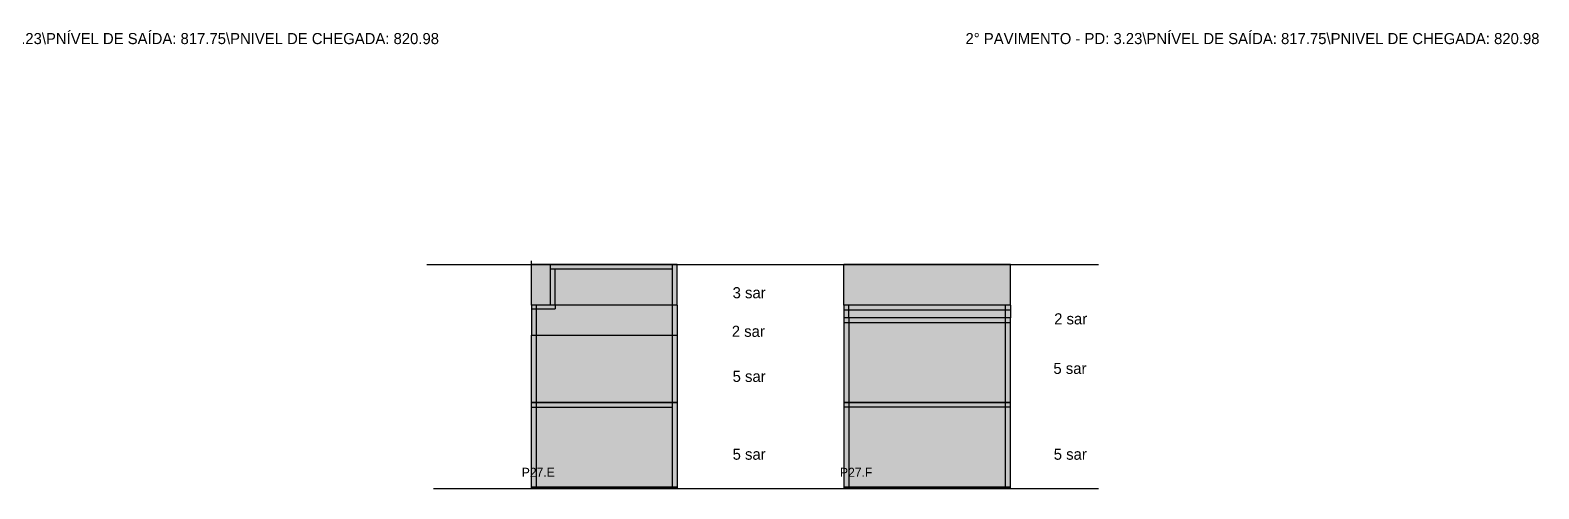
# Model space of a CAD drawing. Header units: metres. Extents: x 3966 to 8606, y 3940 to 4612.
# Drawn here: x 6433 to 8606, y 3940 to 4602 of the extents above; entities that cross this region are included whole.
import ezdxf

# ---------------------------------------------------------------- set-up
doc = ezdxf.new("R2010")
doc.units = ezdxf.units.M
for name, color, linetype in [('COTA', 7, 'Continuous'), ('Hachura', 7, 'Continuous'), ('NOMENCLATURA', 7, 'Continuous'), ('Nível', 7, 'Continuous'), ('Painéis', 7, 'Continuous'), ('SARR_2.2x7', 7, 'Continuous'), ('Texto Seção', 7, 'Continuous')]:
    doc.layers.add(name, color=color, linetype=linetype)

msp = doc.modelspace()

# ---------------------------------------------------------------- hatches: boundary and pattern name
at = {"layer": 'COTA'}
h = msp.add_hatch(color=7, dxfattribs=at)
h.dxf.hatch_style = 1
h.paths.add_polyline_path([(7182.1, 4204.9), (7155.1, 4204.9), (7155.1, 4204.9), (7155.1, 4263.9), (7155.1, 4263.9), (7182.1, 4263.9), (7182.1, 4263.9), (7182.1, 4204.9)])
h = msp.add_hatch(color=7, dxfattribs=at)
h.dxf.hatch_style = 1
h.paths.add_polyline_path([(7605, 4204.9), (7845, 4204.9), (7845, 4204.9), (7845, 4263.9), (7845, 4263.9), (7605, 4263.9), (7605, 4263.9), (7605, 4204.9)])
at = {"layer": 'Hachura'}
h = msp.add_hatch(color=7, dxfattribs=at)
h.dxf.hatch_style = 1
h.paths.add_polyline_path([(7365.1, 4263.9), (7182.1, 4263.9), (7182.1, 4263.9), (7182.1, 4204.9), (7182.1, 4204.9), (7365.1, 4204.9), (7365.1, 4204.9), (7365.1, 4263.9)])
h = msp.add_hatch(color=7, dxfattribs=at)
h.dxf.hatch_style = 1
h.paths.add_polyline_path([(7365.1, 3940.9), (7365.1, 4204.9), (7365.1, 4204.9), (7155.1, 4204.9), (7155.1, 4204.9), (7155.1, 3940.9), (7155.1, 3940.9), (7365.1, 3940.9)])
h = msp.add_hatch(color=7, dxfattribs=at)
h.dxf.hatch_style = 1
h.paths.add_polyline_path([(7845, 3941.4), (7845, 4205.4), (7845, 4205.4), (7605, 4204.4), (7605, 4204.4), (7605, 3940.4), (7605, 3940.4), (7845, 3941.4)])

# ---------------------------------------------------------------- linework, layer by layer
at = {"layer": 'COTA', "color": 7, "lineweight": 25}
for p, q in [((7155.1, 4204.9), (7155.1, 4268.9)), ((7182.1, 4263.9), (7155.1, 4263.9)), ((7845, 4263.9), (7605, 4263.9)), ((7605, 4204.9), (7605, 4263.9)), ((7845, 4204.9), (7845, 4263.9))]:
    msp.add_line(p, q, dxfattribs=at)
at = {"layer": 'Nível', "color": 7, "lineweight": 25}
for p, q in [((7004.4, 4263.9), (7971.7, 4263.9)), ((7014.1, 3940.9), (7971.7, 3940.9))]:
    msp.add_line(p, q, dxfattribs=at)
at = {"layer": 'Painéis', "color": 7, "lineweight": 25}
for p, q in [((7182.1, 4263.9), (7365.1, 4263.9)), ((7365.1, 4263.9), (7182.1, 4263.9)), ((7182.1, 4263.9), (7182.1, 4204.9)), ((7365.1, 4204.9), (7365.1, 4263.9)), ((7365.1, 4204.9), (7155.1, 4204.9)), ((7155.1, 4204.9), (7155.1, 4161.9)), ((7365.1, 4204.9), (7365.1, 4161.9)), ((7605, 4204.9), (7605, 4186.9)), ((7845, 4204.9), (7605, 4204.9)), ((7845, 4204.9), (7845, 4186.9)), ((7605, 4186.9), (7605, 4064.9)), ((7845, 4186.9), (7605, 4186.9)), ((7845, 4064.9), (7845, 4186.9)), ((7155.1, 4161.9), (7365.1, 4161.9)), ((7155.1, 4064.9), (7155.1, 4161.9)), ((7365.1, 4161.9), (7365.1, 4064.9)), ((7155.1, 3940.9), (7155.1, 4064.9)), ((7365.1, 4064.9), (7155.1, 4064.9)), ((7155.1, 4064.9), (7365.1, 4064.9)), ((7365.1, 4064.9), (7365.1, 3940.9)), ((7605, 4064.9), (7605, 3940.9)), ((7605, 4064.9), (7845, 4064.9)), ((7845, 4064.9), (7605, 4064.9)), ((7845, 3940.9), (7845, 4064.9)), ((7365.1, 3942.9), (7155.1, 3942.9)), ((7605, 3942.9), (7845, 3942.9))]:
    msp.add_line(p, q, dxfattribs=at)
for points in [[(7155.1, 3942.9), (7365.1, 3942.9), (7365.1, 3940.9), (7155.1, 3940.9)], [(7845, 3942.9), (7605, 3942.9), (7605, 3940.9), (7845, 3940.9)]]:
    msp.add_lwpolyline(points, close=True, dxfattribs=at)
at = {"layer": 'SARR_2.2x7', "color": 7, "lineweight": 25}
for p, q in [((7358.1, 4263.9), (7358.1, 4263.9)), ((7358.1, 4161.9), (7358.1, 4263.9)), ((7358.1, 4256.9), (7182.1, 4256.9)), ((7189.1, 4204.9), (7189.1, 4256.9)), ((7155.1, 4199.9), (7189.1, 4199.9)), ((7162.1, 4161.9), (7162.1, 4204.9)), ((7189.1, 4204.9), (7189.1, 4199.9)), ((7845, 4197.9), (7605, 4197.9)), ((7612, 4186.9), (7612, 4204.9)), ((7838, 4186.9), (7838, 4204.9)), ((7845, 4179.9), (7605, 4179.9)), ((7612, 4186.9), (7612, 4064.9)), ((7838, 4064.9), (7838, 4186.9)), ((7162.1, 4064.9), (7162.1, 4161.9)), ((7358.1, 4064.9), (7358.1, 4161.9)), ((7162.1, 3942.9), (7162.1, 4064.9)), ((7358.1, 3942.9), (7358.1, 4064.9)), ((7612, 4064.9), (7612, 3940.9)), ((7838, 3942.9), (7838, 4064.9)), ((7155.1, 4057.9), (7358.1, 4057.9)), ((7845, 4057.9), (7605, 4057.9)), ((7162.1, 3942.9), (7162.1, 3942.9)), ((7358.1, 3942.9), (7358.1, 3942.9)), ((7612, 3942.9), (7612, 3942.9)), ((7838, 3942.9), (7838, 3942.9))]:
    msp.add_line(p, q, dxfattribs=at)

# ---------------------------------------------------------------- texts
at = {"layer": 'NOMENCLATURA', "color": 7, "lineweight": 25}
for s, p in [('2° PAVIMENTO - PD: 3.23\\PNÍVEL DE SAÍDA: 817.75\\PNIVEL DE CHEGADA: 820.98', (6195.2, 4581.4)), ('2° PAVIMENTO - PD: 3.23\\PNÍVEL DE SAÍDA: 817.75\\PNIVEL DE CHEGADA: 820.98', (7780.2, 4581.4)), ('3 sar', (7444.8, 4215.1)), ('2 sar', (7907.9, 4177.4)), ('2 sar', (7443.6, 4159.5)), ('5 sar', (7444.8, 4094.5)), ('5 sar', (7906.8, 4106)), ('5 sar', (7444.8, 3982.3)), ('5 sar', (7907.3, 3982.3))]:
    msp.add_text(s, height=16, dxfattribs=at).set_placement(p)
at = {"layer": 'Texto Seção', "color": 7, "lineweight": 25}
for s, p in [('P27.E', (7141.2, 3957.7)), ('P27.F', (7599.5, 3957.7))]:
    msp.add_text(s, height=13, dxfattribs=at).set_placement(p)

doc.saveas('drawing.dxf')
